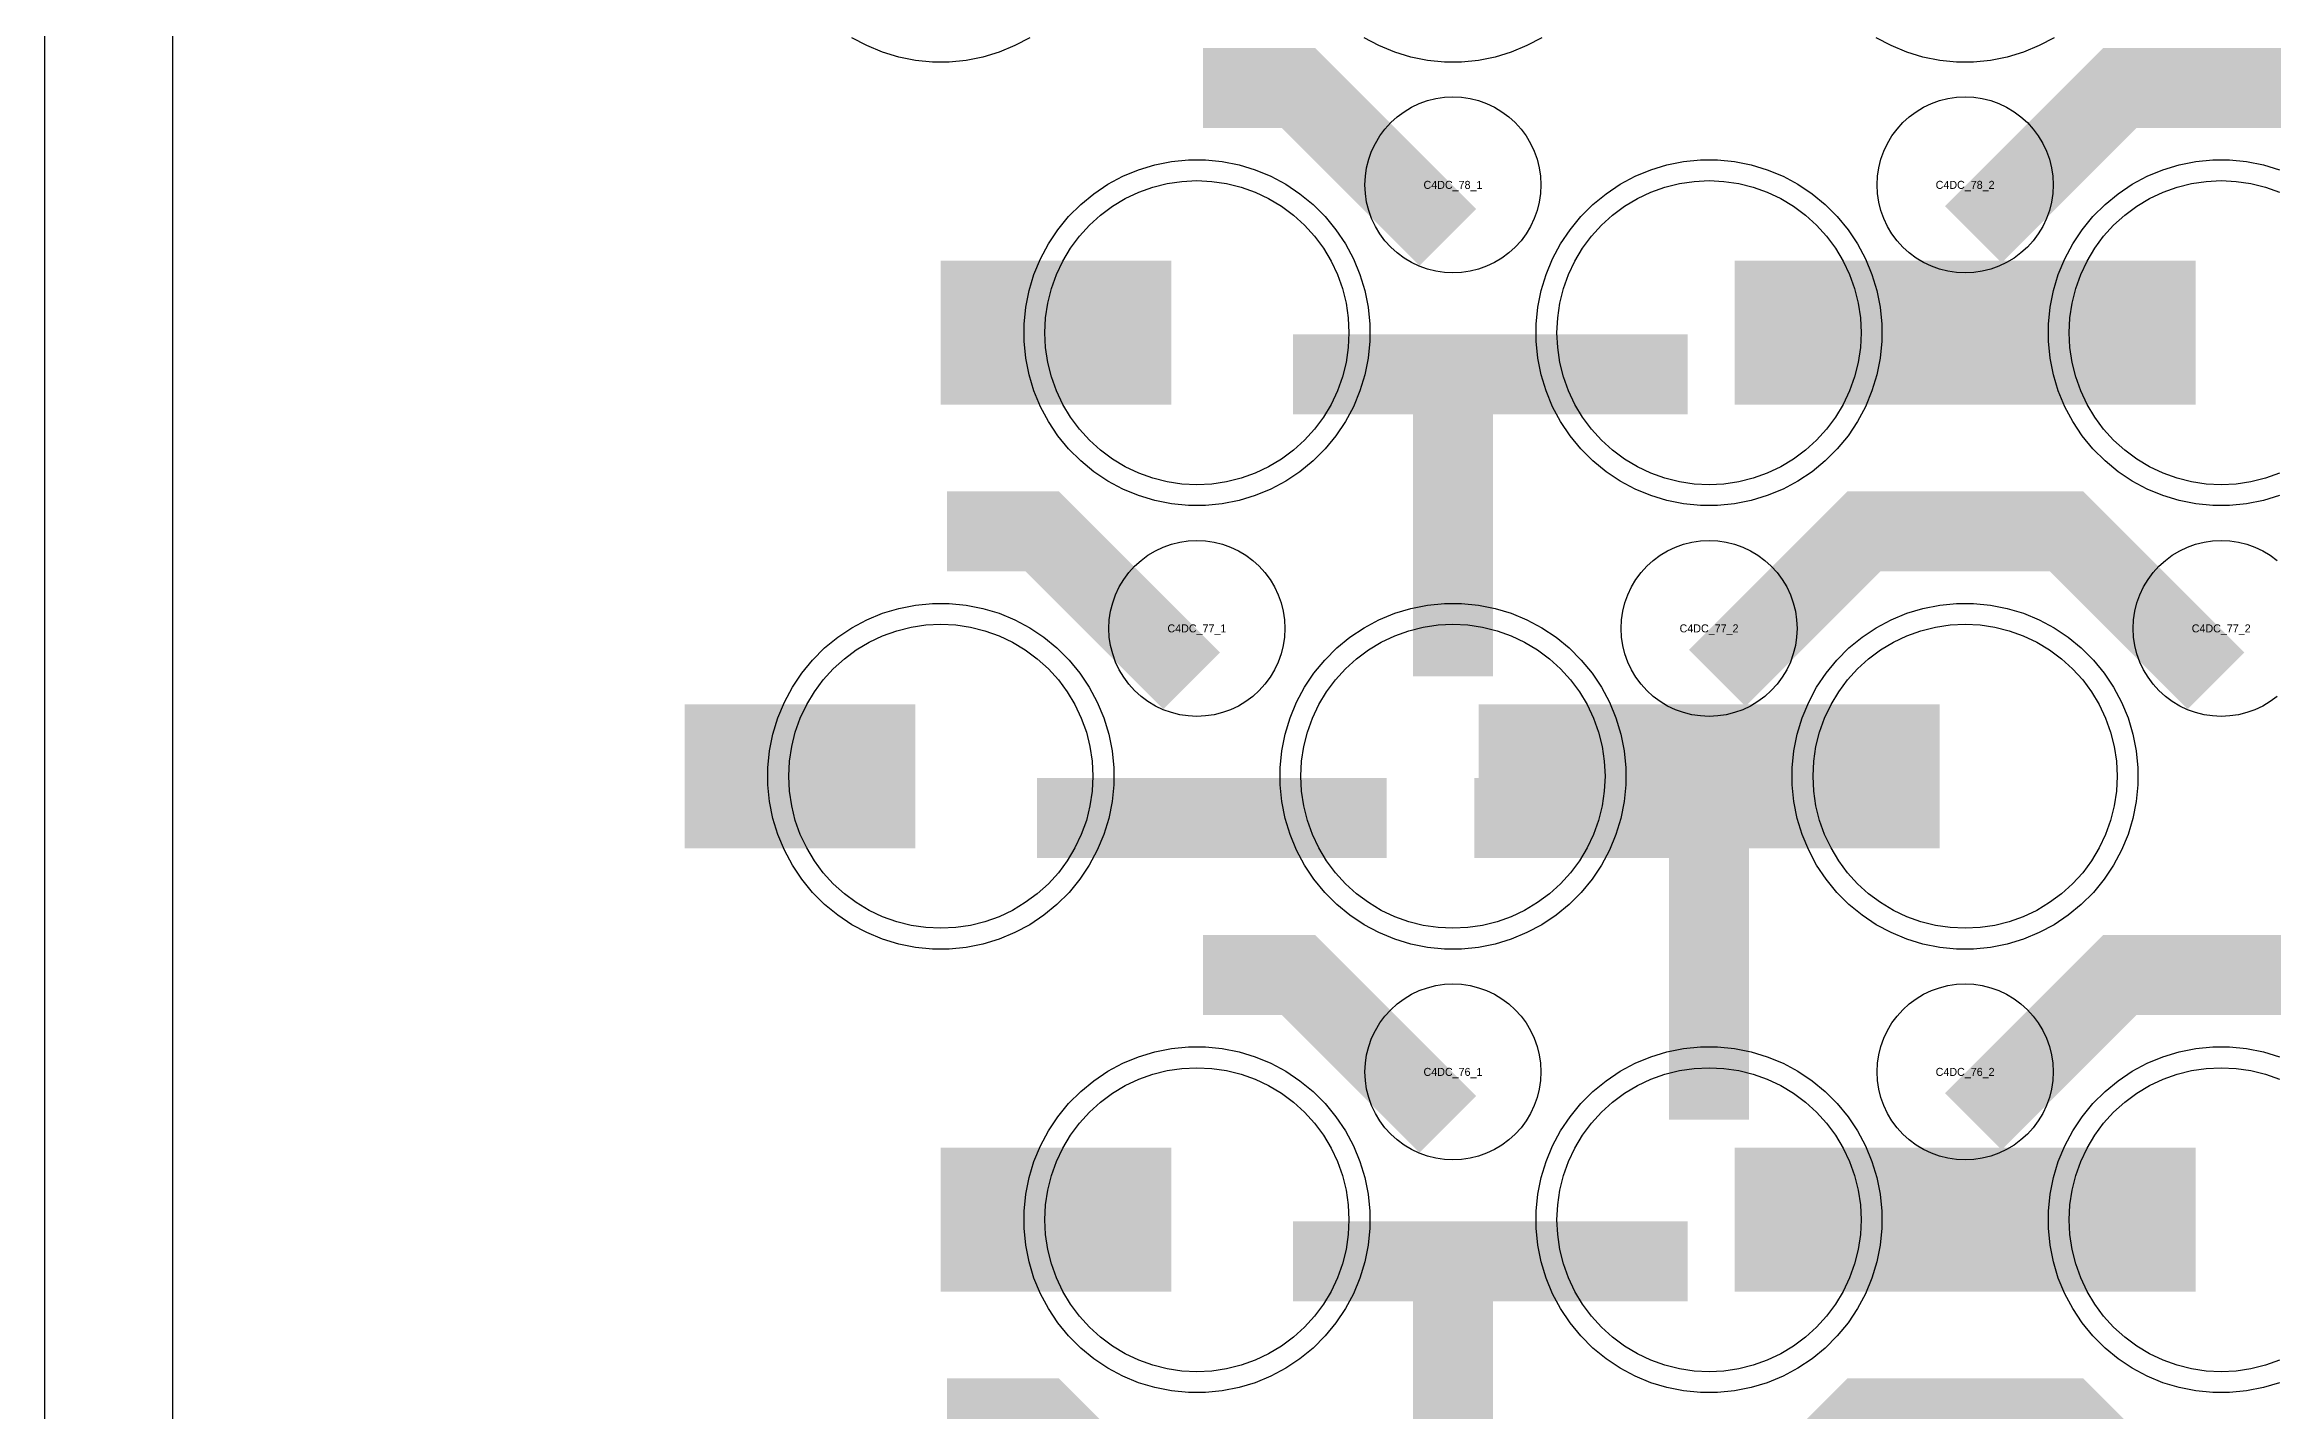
# Model space of a CAD drawing. Extents: x -11880 to 11880, y -14992 to 14992.
# Drawn here: x -11880 to -11184, y -4368 to -3942 of the extents above; entities that cross this region are included whole.
import ezdxf
from ezdxf.enums import TextEntityAlignment as Align

# ---------------------------------------------------------------- set-up
doc = ezdxf.new("R2010")
doc.units = 0
doc.header["$MEASUREMENT"] = 0
for name, color, linetype in [('GDS_775_DT_237', 138, 'CONTINUOUS'), ('OUTLINE', 30, 'CONTINUOUS'), ('RDL1_FS', 34, 'CONTINUOUS'), ('RDL_BS', 160, 'CONTINUOUS')]:
    doc.layers.add(name, color=color, linetype=linetype)

msp = doc.modelspace()

# ---------------------------------------------------------------- linework, layer by layer
at = {"layer": 'OUTLINE'}
for points in [[(-11880, -14992.5), (11880, -14992.5), (11880, 14992.5), (-11880, 14992.5)], [(-11840, -14952.5), (11840, -14952.5), (11840, 14952.5), (-11840, 14952.5)]]:
    msp.add_lwpolyline(points, close=True, dxfattribs=at)
at = {"layer": 'RDL1_FS'}
for points in [[(-11520, -4079.074), (-11524.657, -4078.845), (-11529.268, -4078.161), (-11533.791, -4077.029), (-11538.181, -4075.457), (-11542.395, -4073.465), (-11546.395, -4071.067), (-11550.14, -4068.289), (-11553.594, -4065.159), (-11556.724, -4061.705), (-11559.502, -4057.96), (-11561.9, -4053.96), (-11563.892, -4049.746), (-11565.464, -4045.356), (-11566.596, -4040.833), (-11567.28, -4036.222), (-11567.509, -4031.565), (-11567.28, -4026.908), (-11566.596, -4022.297), (-11565.464, -4017.774), (-11563.892, -4013.384), (-11561.9, -4009.17), (-11559.502, -4005.17), (-11556.724, -4001.425), (-11553.594, -3997.971), (-11550.14, -3994.841), (-11546.395, -3992.063), (-11542.395, -3989.665), (-11538.181, -3987.673), (-11533.791, -3986.101), (-11529.268, -3984.969), (-11524.657, -3984.285), (-11520, -3984.056), (-11515.343, -3984.285), (-11510.732, -3984.969), (-11506.209, -3986.101), (-11501.819, -3987.673), (-11497.605, -3989.665), (-11493.605, -3992.063), (-11489.86, -3994.841), (-11486.406, -3997.971), (-11483.276, -4001.425), (-11480.498, -4005.17), (-11478.1, -4009.17), (-11476.108, -4013.384), (-11474.536, -4017.774), (-11473.404, -4022.297), (-11472.72, -4026.908), (-11472.491, -4031.565), (-11472.72, -4036.222), (-11473.404, -4040.833), (-11474.536, -4045.356), (-11476.108, -4049.746), (-11478.1, -4053.96), (-11480.498, -4057.96), (-11483.276, -4061.705), (-11486.406, -4065.159), (-11489.86, -4068.289), (-11493.605, -4071.067), (-11497.605, -4073.465), (-11501.819, -4075.457), (-11506.209, -4077.029), (-11510.732, -4078.161), (-11515.343, -4078.845)], [(-11360, -4079.074), (-11364.657, -4078.845), (-11369.268, -4078.161), (-11373.791, -4077.029), (-11378.181, -4075.457), (-11382.395, -4073.465), (-11386.395, -4071.067), (-11390.14, -4068.289), (-11393.594, -4065.159), (-11396.724, -4061.705), (-11399.502, -4057.96), (-11401.9, -4053.96), (-11403.892, -4049.746), (-11405.464, -4045.356), (-11406.596, -4040.833), (-11407.28, -4036.222), (-11407.509, -4031.565), (-11407.28, -4026.908), (-11406.596, -4022.297), (-11405.464, -4017.774), (-11403.892, -4013.384), (-11401.9, -4009.17), (-11399.502, -4005.17), (-11396.724, -4001.425), (-11393.594, -3997.971), (-11390.14, -3994.841), (-11386.395, -3992.063), (-11382.395, -3989.665), (-11378.181, -3987.673), (-11373.791, -3986.101), (-11369.268, -3984.969), (-11364.657, -3984.285), (-11360, -3984.056), (-11355.343, -3984.285), (-11350.732, -3984.969), (-11346.209, -3986.101), (-11341.819, -3987.673), (-11337.605, -3989.665), (-11333.605, -3992.063), (-11329.86, -3994.841), (-11326.406, -3997.971), (-11323.276, -4001.425), (-11320.498, -4005.17), (-11318.1, -4009.17), (-11316.108, -4013.384), (-11314.536, -4017.774), (-11313.404, -4022.297), (-11312.72, -4026.908), (-11312.491, -4031.565), (-11312.72, -4036.222), (-11313.404, -4040.833), (-11314.536, -4045.356), (-11316.108, -4049.746), (-11318.1, -4053.96), (-11320.498, -4057.96), (-11323.276, -4061.705), (-11326.406, -4065.159), (-11329.86, -4068.289), (-11333.605, -4071.067), (-11337.605, -4073.465), (-11341.819, -4075.457), (-11346.209, -4077.029), (-11350.732, -4078.161), (-11355.343, -4078.845)], [(-11600, -4217.639), (-11604.657, -4217.41), (-11609.268, -4216.726), (-11613.791, -4215.594), (-11618.181, -4214.022), (-11622.395, -4212.03), (-11626.395, -4209.632), (-11630.14, -4206.854), (-11633.594, -4203.724), (-11636.724, -4200.27), (-11639.502, -4196.525), (-11641.9, -4192.525), (-11643.892, -4188.311), (-11645.464, -4183.921), (-11646.596, -4179.398), (-11647.28, -4174.787), (-11647.509, -4170.13), (-11647.28, -4165.473), (-11646.596, -4160.862), (-11645.464, -4156.339), (-11643.892, -4151.949), (-11641.9, -4147.735), (-11639.502, -4143.735), (-11636.724, -4139.99), (-11633.594, -4136.536), (-11630.14, -4133.406), (-11626.395, -4130.628), (-11622.395, -4128.23), (-11618.181, -4126.238), (-11613.791, -4124.666), (-11609.268, -4123.534), (-11604.657, -4122.85), (-11600, -4122.621), (-11595.343, -4122.85), (-11590.732, -4123.534), (-11586.209, -4124.666), (-11581.819, -4126.238), (-11577.605, -4128.23), (-11573.605, -4130.628), (-11569.86, -4133.406), (-11566.406, -4136.536), (-11563.276, -4139.99), (-11560.498, -4143.735), (-11558.1, -4147.735), (-11556.108, -4151.949), (-11554.536, -4156.339), (-11553.404, -4160.862), (-11552.72, -4165.473), (-11552.491, -4170.13), (-11552.72, -4174.787), (-11553.404, -4179.398), (-11554.536, -4183.921), (-11556.108, -4188.311), (-11558.1, -4192.525), (-11560.498, -4196.525), (-11563.276, -4200.27), (-11566.406, -4203.724), (-11569.86, -4206.854), (-11573.605, -4209.632), (-11577.605, -4212.03), (-11581.819, -4214.022), (-11586.209, -4215.594), (-11590.732, -4216.726), (-11595.343, -4217.41)], [(-11440, -4217.639), (-11444.657, -4217.41), (-11449.268, -4216.726), (-11453.791, -4215.594), (-11458.181, -4214.022), (-11462.395, -4212.03), (-11466.395, -4209.632), (-11470.14, -4206.854), (-11473.594, -4203.724), (-11476.724, -4200.27), (-11479.502, -4196.525), (-11481.9, -4192.525), (-11483.892, -4188.311), (-11485.464, -4183.921), (-11486.596, -4179.398), (-11487.28, -4174.787), (-11487.509, -4170.13), (-11487.28, -4165.473), (-11486.596, -4160.862), (-11485.464, -4156.339), (-11483.892, -4151.949), (-11481.9, -4147.735), (-11479.502, -4143.735), (-11476.724, -4139.99), (-11473.594, -4136.536), (-11470.14, -4133.406), (-11466.395, -4130.628), (-11462.395, -4128.23), (-11458.181, -4126.238), (-11453.791, -4124.666), (-11449.268, -4123.534), (-11444.657, -4122.85), (-11440, -4122.621), (-11435.343, -4122.85), (-11430.732, -4123.534), (-11426.209, -4124.666), (-11421.819, -4126.238), (-11417.605, -4128.23), (-11413.605, -4130.628), (-11409.86, -4133.406), (-11406.406, -4136.536), (-11403.276, -4139.99), (-11400.498, -4143.735), (-11398.1, -4147.735), (-11396.108, -4151.949), (-11394.536, -4156.339), (-11393.404, -4160.862), (-11392.72, -4165.473), (-11392.491, -4170.13), (-11392.72, -4174.787), (-11393.404, -4179.398), (-11394.536, -4183.921), (-11396.108, -4188.311), (-11398.1, -4192.525), (-11400.498, -4196.525), (-11403.276, -4200.27), (-11406.406, -4203.724), (-11409.86, -4206.854), (-11413.605, -4209.632), (-11417.605, -4212.03), (-11421.819, -4214.022), (-11426.209, -4215.594), (-11430.732, -4216.726), (-11435.343, -4217.41)], [(-11280, -4217.639), (-11284.657, -4217.41), (-11289.268, -4216.726), (-11293.791, -4215.594), (-11298.181, -4214.022), (-11302.395, -4212.03), (-11306.395, -4209.632), (-11310.14, -4206.854), (-11313.594, -4203.724), (-11316.724, -4200.27), (-11319.502, -4196.525), (-11321.9, -4192.525), (-11323.892, -4188.311), (-11325.464, -4183.921), (-11326.596, -4179.398), (-11327.28, -4174.787), (-11327.509, -4170.13), (-11327.28, -4165.473), (-11326.596, -4160.862), (-11325.464, -4156.339), (-11323.892, -4151.949), (-11321.9, -4147.735), (-11319.502, -4143.735), (-11316.724, -4139.99), (-11313.594, -4136.536), (-11310.14, -4133.406), (-11306.395, -4130.628), (-11302.395, -4128.23), (-11298.181, -4126.238), (-11293.791, -4124.666), (-11289.268, -4123.534), (-11284.657, -4122.85), (-11280, -4122.621), (-11275.343, -4122.85), (-11270.732, -4123.534), (-11266.209, -4124.666), (-11261.819, -4126.238), (-11257.605, -4128.23), (-11253.605, -4130.628), (-11249.86, -4133.406), (-11246.406, -4136.536), (-11243.276, -4139.99), (-11240.498, -4143.735), (-11238.1, -4147.735), (-11236.108, -4151.949), (-11234.536, -4156.339), (-11233.404, -4160.862), (-11232.72, -4165.473), (-11232.491, -4170.13), (-11232.72, -4174.787), (-11233.404, -4179.398), (-11234.536, -4183.921), (-11236.108, -4188.311), (-11238.1, -4192.525), (-11240.498, -4196.525), (-11243.276, -4200.27), (-11246.406, -4203.724), (-11249.86, -4206.854), (-11253.605, -4209.632), (-11257.605, -4212.03), (-11261.819, -4214.022), (-11266.209, -4215.594), (-11270.732, -4216.726), (-11275.343, -4217.41)], [(-11520, -4356.204), (-11524.657, -4355.975), (-11529.268, -4355.291), (-11533.791, -4354.159), (-11538.181, -4352.587), (-11542.395, -4350.595), (-11546.395, -4348.197), (-11550.14, -4345.419), (-11553.594, -4342.289), (-11556.724, -4338.835), (-11559.502, -4335.09), (-11561.9, -4331.09), (-11563.892, -4326.876), (-11565.464, -4322.486), (-11566.596, -4317.963), (-11567.28, -4313.352), (-11567.509, -4308.695), (-11567.28, -4304.038), (-11566.596, -4299.427), (-11565.464, -4294.904), (-11563.892, -4290.514), (-11561.9, -4286.3), (-11559.502, -4282.3), (-11556.724, -4278.555), (-11553.594, -4275.101), (-11550.14, -4271.971), (-11546.395, -4269.193), (-11542.395, -4266.795), (-11538.181, -4264.803), (-11533.791, -4263.231), (-11529.268, -4262.099), (-11524.657, -4261.415), (-11520, -4261.186), (-11515.343, -4261.415), (-11510.732, -4262.099), (-11506.209, -4263.231), (-11501.819, -4264.803), (-11497.605, -4266.795), (-11493.605, -4269.193), (-11489.86, -4271.971), (-11486.406, -4275.101), (-11483.276, -4278.555), (-11480.498, -4282.3), (-11478.1, -4286.3), (-11476.108, -4290.514), (-11474.536, -4294.904), (-11473.404, -4299.427), (-11472.72, -4304.038), (-11472.491, -4308.695), (-11472.72, -4313.352), (-11473.404, -4317.963), (-11474.536, -4322.486), (-11476.108, -4326.876), (-11478.1, -4331.09), (-11480.498, -4335.09), (-11483.276, -4338.835), (-11486.406, -4342.289), (-11489.86, -4345.419), (-11493.605, -4348.197), (-11497.605, -4350.595), (-11501.819, -4352.587), (-11506.209, -4354.159), (-11510.732, -4355.291), (-11515.343, -4355.975)], [(-11360, -4356.204), (-11364.657, -4355.975), (-11369.268, -4355.291), (-11373.791, -4354.159), (-11378.181, -4352.587), (-11382.395, -4350.595), (-11386.395, -4348.197), (-11390.14, -4345.419), (-11393.594, -4342.289), (-11396.724, -4338.835), (-11399.502, -4335.09), (-11401.9, -4331.09), (-11403.892, -4326.876), (-11405.464, -4322.486), (-11406.596, -4317.963), (-11407.28, -4313.352), (-11407.509, -4308.695), (-11407.28, -4304.038), (-11406.596, -4299.427), (-11405.464, -4294.904), (-11403.892, -4290.514), (-11401.9, -4286.3), (-11399.502, -4282.3), (-11396.724, -4278.555), (-11393.594, -4275.101), (-11390.14, -4271.971), (-11386.395, -4269.193), (-11382.395, -4266.795), (-11378.181, -4264.803), (-11373.791, -4263.231), (-11369.268, -4262.099), (-11364.657, -4261.415), (-11360, -4261.186), (-11355.343, -4261.415), (-11350.732, -4262.099), (-11346.209, -4263.231), (-11341.819, -4264.803), (-11337.605, -4266.795), (-11333.605, -4269.193), (-11329.86, -4271.971), (-11326.406, -4275.101), (-11323.276, -4278.555), (-11320.498, -4282.3), (-11318.1, -4286.3), (-11316.108, -4290.514), (-11314.536, -4294.904), (-11313.404, -4299.427), (-11312.72, -4304.038), (-11312.491, -4308.695), (-11312.72, -4313.352), (-11313.404, -4317.963), (-11314.536, -4322.486), (-11316.108, -4326.876), (-11318.1, -4331.09), (-11320.498, -4335.09), (-11323.276, -4338.835), (-11326.406, -4342.289), (-11329.86, -4345.419), (-11333.605, -4348.197), (-11337.605, -4350.595), (-11341.819, -4352.587), (-11346.209, -4354.159), (-11350.732, -4355.291), (-11355.343, -4355.975)]]:
    msp.add_lwpolyline(points, close=True, dxfattribs=at)
for points in [[(-11181.819, -4075.457), (-11186.209, -4077.029), (-11190.732, -4078.161), (-11195.343, -4078.845), (-11200, -4079.074), (-11204.657, -4078.845), (-11209.268, -4078.161), (-11213.791, -4077.029), (-11218.181, -4075.457), (-11222.395, -4073.465), (-11226.395, -4071.067), (-11230.14, -4068.289), (-11233.594, -4065.159), (-11236.724, -4061.705), (-11239.502, -4057.96), (-11241.9, -4053.96), (-11243.892, -4049.746), (-11245.464, -4045.356), (-11246.596, -4040.833), (-11247.28, -4036.222), (-11247.509, -4031.565), (-11247.28, -4026.908), (-11246.596, -4022.297), (-11245.464, -4017.774), (-11243.892, -4013.384), (-11241.9, -4009.17), (-11239.502, -4005.17), (-11236.724, -4001.425), (-11233.594, -3997.971), (-11230.14, -3994.841), (-11226.395, -3992.063), (-11222.395, -3989.665), (-11218.181, -3987.673), (-11213.791, -3986.101), (-11209.268, -3984.969), (-11204.657, -3984.285), (-11200, -3984.056), (-11195.343, -3984.285), (-11190.732, -3984.969), (-11186.209, -3986.101), (-11181.819, -3987.673)], [(-11181.819, -4352.587), (-11186.209, -4354.159), (-11190.732, -4355.291), (-11195.343, -4355.975), (-11200, -4356.204), (-11204.657, -4355.975), (-11209.268, -4355.291), (-11213.791, -4354.159), (-11218.181, -4352.587), (-11222.395, -4350.595), (-11226.395, -4348.197), (-11230.14, -4345.419), (-11233.594, -4342.289), (-11236.724, -4338.835), (-11239.502, -4335.09), (-11241.9, -4331.09), (-11243.892, -4326.876), (-11245.464, -4322.486), (-11246.596, -4317.963), (-11247.28, -4313.352), (-11247.509, -4308.695), (-11247.28, -4304.038), (-11246.596, -4299.427), (-11245.464, -4294.904), (-11243.892, -4290.514), (-11241.9, -4286.3), (-11239.502, -4282.3), (-11236.724, -4278.555), (-11233.594, -4275.101), (-11230.14, -4271.971), (-11226.395, -4269.193), (-11222.395, -4266.795), (-11218.181, -4264.803), (-11213.791, -4263.231), (-11209.268, -4262.099), (-11204.657, -4261.415), (-11200, -4261.186), (-11195.343, -4261.415), (-11190.732, -4262.099), (-11186.209, -4263.231), (-11181.819, -4264.803)]]:
    msp.add_lwpolyline(points, dxfattribs=at)
for points in [[(-11599.998, -4031.565, 45, 45, 0), (-11527.998, -4031.565, 45, 45, 0)], [(-11351.998, -4031.565, 45, 45, 0), (-11279.998, -4031.565, 45, 45, 0)], [(-11279.998, -4031.565, 45, 45, 0), (-11207.998, -4031.565, 45, 45, 0)], [(-11679.998, -4170.13, 45, 45, 0), (-11607.998, -4170.13, 45, 45, 0)], [(-11431.998, -4170.13, 45, 45, 0), (-11359.998, -4170.13, 45, 45, 0)], [(-11359.998, -4170.13, 45, 45, 0), (-11287.998, -4170.13, 45, 45, 0)], [(-11599.998, -4308.695, 45, 45, 0), (-11527.998, -4308.695, 45, 45, 0)], [(-11351.998, -4308.695, 45, 45, 0), (-11279.998, -4308.695, 45, 45, 0)], [(-11279.998, -4308.695, 45, 45, 0), (-11207.998, -4308.695, 45, 45, 0)]]:
    msp.add_lwpolyline(points, format="xyseb", dxfattribs=at)
at = {"layer": 'RDL_BS'}
for points in [[(-11572.223, -3939.388), (-11576.885, -3941.88), (-11581.795, -3943.911), (-11586.835, -3945.442), (-11592.062, -3946.488), (-11597.356, -3947.005), (-11602.644, -3947.005), (-11607.938, -3946.488), (-11613.165, -3945.442), (-11618.205, -3943.911), (-11623.115, -3941.88), (-11627.777, -3939.388)], [(-11412.223, -3939.388), (-11416.885, -3941.88), (-11421.795, -3943.911), (-11426.835, -3945.442), (-11432.062, -3946.488), (-11437.356, -3947.005), (-11442.644, -3947.005), (-11447.938, -3946.488), (-11453.165, -3945.442), (-11458.205, -3943.911), (-11463.115, -3941.88), (-11467.777, -3939.388)], [(-11252.223, -3939.388), (-11256.885, -3941.88), (-11261.795, -3943.911), (-11266.835, -3945.442), (-11272.062, -3946.488), (-11277.356, -3947.005), (-11282.644, -3947.005), (-11287.938, -3946.488), (-11293.165, -3945.442), (-11298.205, -3943.911), (-11303.115, -3941.88), (-11307.777, -3939.388)], [(-11181.795, -4082.471), (-11186.835, -4084.002), (-11192.062, -4085.048), (-11197.356, -4085.565), (-11202.644, -4085.565), (-11207.938, -4085.048), (-11213.165, -4084.002), (-11218.205, -4082.471), (-11223.115, -4080.44), (-11227.777, -4077.948), (-11232.191, -4075.001), (-11236.292, -4071.639), (-11240.074, -4067.857), (-11243.436, -4063.756), (-11246.383, -4059.342), (-11248.875, -4054.68), (-11250.906, -4049.77), (-11252.437, -4044.73), (-11253.483, -4039.503), (-11254, -4034.209), (-11254, -4028.921), (-11253.483, -4023.627), (-11252.437, -4018.4), (-11250.906, -4013.36), (-11248.875, -4008.45), (-11246.383, -4003.788), (-11243.436, -3999.374), (-11240.074, -3995.273), (-11236.292, -3991.491), (-11232.191, -3988.129), (-11227.777, -3985.182), (-11223.115, -3982.69), (-11218.205, -3980.659), (-11213.165, -3979.128), (-11207.938, -3978.082), (-11202.644, -3977.565), (-11197.356, -3977.565), (-11192.062, -3978.082), (-11186.835, -3979.128), (-11181.795, -3980.659)], [(-11182.557, -4145.196), (-11184.72, -4146.799), (-11187.044, -4148.192), (-11189.481, -4149.344), (-11192.016, -4150.251), (-11194.635, -4150.908), (-11197.307, -4151.304), (-11200, -4151.436), (-11202.693, -4151.304), (-11205.365, -4150.908), (-11207.984, -4150.251), (-11210.519, -4149.344), (-11212.956, -4148.192), (-11215.28, -4146.799), (-11217.443, -4145.196), (-11219.442, -4143.384), (-11221.254, -4141.385), (-11222.857, -4139.222), (-11224.25, -4136.898), (-11225.402, -4134.461), (-11226.309, -4131.926), (-11226.966, -4129.307), (-11227.362, -4126.635), (-11227.494, -4123.942), (-11227.362, -4121.249), (-11226.966, -4118.577), (-11226.309, -4115.958), (-11225.402, -4113.423), (-11224.25, -4110.986), (-11222.857, -4108.662), (-11221.254, -4106.499), (-11219.442, -4104.5), (-11217.443, -4102.688), (-11215.28, -4101.085), (-11212.956, -4099.692), (-11210.519, -4098.54), (-11207.984, -4097.633), (-11205.365, -4096.976), (-11202.693, -4096.58), (-11200, -4096.448), (-11197.307, -4096.58), (-11194.635, -4096.976), (-11192.016, -4097.633), (-11189.481, -4098.54), (-11187.044, -4099.692), (-11184.72, -4101.085), (-11182.557, -4102.688)], [(-11181.795, -4359.601), (-11186.835, -4361.132), (-11192.062, -4362.178), (-11197.356, -4362.695), (-11202.644, -4362.695), (-11207.938, -4362.178), (-11213.165, -4361.132), (-11218.205, -4359.601), (-11223.115, -4357.57), (-11227.777, -4355.078), (-11232.191, -4352.131), (-11236.292, -4348.769), (-11240.074, -4344.987), (-11243.436, -4340.886), (-11246.383, -4336.472), (-11248.875, -4331.81), (-11250.906, -4326.9), (-11252.437, -4321.86), (-11253.483, -4316.633), (-11254, -4311.339), (-11254, -4306.051), (-11253.483, -4300.757), (-11252.437, -4295.53), (-11250.906, -4290.49), (-11248.875, -4285.58), (-11246.383, -4280.918), (-11243.436, -4276.504), (-11240.074, -4272.403), (-11236.292, -4268.621), (-11232.191, -4265.259), (-11227.777, -4262.312), (-11223.115, -4259.82), (-11218.205, -4257.789), (-11213.165, -4256.258), (-11207.938, -4255.212), (-11202.644, -4254.695), (-11197.356, -4254.695), (-11192.062, -4255.212), (-11186.835, -4256.258), (-11181.795, -4257.789)]]:
    msp.add_lwpolyline(points, dxfattribs=at)
for points in [[(-11441.599, -4001.778, 25, 25, 0), (-11488.313, -3955.064, 25, 25, 0), (-11518.071, -3955.064, 25, 25, 0)], [(-11277.438, -4000.879, 25, 25, 0), (-11231.623, -3955.064, 25, 25, 0), (-11198.07, -3955.064, 25, 25, 0)], [(-11121.599, -4001.778, 25, 25, 0), (-11168.313, -3955.064, 25, 25, 0), (-11198.071, -3955.064, 25, 25, 0)], [(-11440, -4138.875, 25, 25, 0), (-11440, -4032.098, 25, 25, 0)], [(-11440, -4138.875, 25, 25, 0), (-11440, -4032.098, 25, 25, 0)], [(-11489.984, -4044.578, 25, 25, 0), (-11380.719, -4044.578, 25, 25, 0)], [(-11452.5, -4044.598, 25, 25, 0), (-11387.833, -4044.598, 25, 25, 0)], [(-11452.5, -4044.598, 25, 25, 0), (-11366.667, -4044.598, 25, 25, 0)], [(-11521.599, -4140.343, 25, 25, 0), (-11568.313, -4093.629, 25, 25, 0), (-11598.071, -4093.629, 25, 25, 0)], [(-11357.438, -4139.444, 25, 25, 0), (-11311.623, -4093.629, 25, 25, 0), (-11278.07, -4093.629, 25, 25, 0)], [(-11201.599, -4140.343, 25, 25, 0), (-11248.313, -4093.629, 25, 25, 0), (-11278.071, -4093.629, 25, 25, 0)], [(-11360, -4277.44, 25, 25, 0), (-11360, -4170.663, 25, 25, 0)], [(-11360, -4277.44, 25, 25, 0), (-11360, -4170.663, 25, 25, 0)], [(-11569.984, -4183.143, 25, 25, 0), (-11460.719, -4183.143, 25, 25, 0)], [(-11347.5, -4183.163, 25, 25, 0), (-11433.333, -4183.163, 25, 25, 0)], [(-11347.5, -4183.163, 25, 25, 0), (-11412.167, -4183.163, 25, 25, 0)], [(-11441.599, -4278.908, 25, 25, 0), (-11488.313, -4232.194, 25, 25, 0), (-11518.071, -4232.194, 25, 25, 0)], [(-11277.438, -4278.009, 25, 25, 0), (-11231.623, -4232.194, 25, 25, 0), (-11198.07, -4232.194, 25, 25, 0)], [(-11121.599, -4278.908, 25, 25, 0), (-11168.313, -4232.194, 25, 25, 0), (-11198.071, -4232.194, 25, 25, 0)], [(-11440, -4416.005, 25, 25, 0), (-11440, -4309.228, 25, 25, 0)], [(-11440, -4416.005, 25, 25, 0), (-11440, -4309.228, 25, 25, 0)], [(-11489.984, -4321.708, 25, 25, 0), (-11380.719, -4321.708, 25, 25, 0)], [(-11452.5, -4321.728, 25, 25, 0), (-11387.833, -4321.728, 25, 25, 0)], [(-11452.5, -4321.728, 25, 25, 0), (-11366.667, -4321.728, 25, 25, 0)], [(-11521.599, -4417.473, 25, 25, 0), (-11568.313, -4370.759, 25, 25, 0), (-11598.071, -4370.759, 25, 25, 0)], [(-11357.438, -4416.574, 25, 25, 0), (-11311.623, -4370.759, 25, 25, 0), (-11278.07, -4370.759, 25, 25, 0)], [(-11201.599, -4417.473, 25, 25, 0), (-11248.313, -4370.759, 25, 25, 0), (-11278.071, -4370.759, 25, 25, 0)]]:
    msp.add_lwpolyline(points, format="xyseb", dxfattribs=at)
for points in [[(-11440, -4012.871), (-11442.693, -4012.739), (-11445.365, -4012.343), (-11447.984, -4011.686), (-11450.519, -4010.779), (-11452.956, -4009.627), (-11455.28, -4008.234), (-11457.443, -4006.631), (-11459.442, -4004.819), (-11461.254, -4002.82), (-11462.857, -4000.657), (-11464.25, -3998.333), (-11465.402, -3995.896), (-11466.309, -3993.361), (-11466.966, -3990.742), (-11467.362, -3988.07), (-11467.494, -3985.377), (-11467.362, -3982.684), (-11466.966, -3980.012), (-11466.309, -3977.393), (-11465.402, -3974.858), (-11464.25, -3972.421), (-11462.857, -3970.097), (-11461.254, -3967.934), (-11459.442, -3965.935), (-11457.443, -3964.123), (-11455.28, -3962.52), (-11452.956, -3961.127), (-11450.519, -3959.975), (-11447.984, -3959.068), (-11445.365, -3958.411), (-11442.693, -3958.015), (-11440, -3957.883), (-11437.307, -3958.015), (-11434.635, -3958.411), (-11432.016, -3959.068), (-11429.481, -3959.975), (-11427.044, -3961.127), (-11424.72, -3962.52), (-11422.557, -3964.123), (-11420.558, -3965.935), (-11418.746, -3967.934), (-11417.143, -3970.097), (-11415.75, -3972.421), (-11414.598, -3974.858), (-11413.691, -3977.393), (-11413.034, -3980.012), (-11412.638, -3982.684), (-11412.506, -3985.377), (-11412.638, -3988.07), (-11413.034, -3990.742), (-11413.691, -3993.361), (-11414.598, -3995.896), (-11415.75, -3998.333), (-11417.143, -4000.657), (-11418.746, -4002.82), (-11420.558, -4004.819), (-11422.557, -4006.631), (-11424.72, -4008.234), (-11427.044, -4009.627), (-11429.481, -4010.779), (-11432.016, -4011.686), (-11434.635, -4012.343), (-11437.307, -4012.739)], [(-11280, -4012.871), (-11282.693, -4012.739), (-11285.365, -4012.343), (-11287.984, -4011.686), (-11290.519, -4010.779), (-11292.956, -4009.627), (-11295.28, -4008.234), (-11297.443, -4006.631), (-11299.442, -4004.819), (-11301.254, -4002.82), (-11302.857, -4000.657), (-11304.25, -3998.333), (-11305.402, -3995.896), (-11306.309, -3993.361), (-11306.966, -3990.742), (-11307.362, -3988.07), (-11307.494, -3985.377), (-11307.362, -3982.684), (-11306.966, -3980.012), (-11306.309, -3977.393), (-11305.402, -3974.858), (-11304.25, -3972.421), (-11302.857, -3970.097), (-11301.254, -3967.934), (-11299.442, -3965.935), (-11297.443, -3964.123), (-11295.28, -3962.52), (-11292.956, -3961.127), (-11290.519, -3959.975), (-11287.984, -3959.068), (-11285.365, -3958.411), (-11282.693, -3958.015), (-11280, -3957.883), (-11277.307, -3958.015), (-11274.635, -3958.411), (-11272.016, -3959.068), (-11269.481, -3959.975), (-11267.044, -3961.127), (-11264.72, -3962.52), (-11262.557, -3964.123), (-11260.558, -3965.935), (-11258.746, -3967.934), (-11257.143, -3970.097), (-11255.75, -3972.421), (-11254.598, -3974.858), (-11253.691, -3977.393), (-11253.034, -3980.012), (-11252.638, -3982.684), (-11252.506, -3985.377), (-11252.638, -3988.07), (-11253.034, -3990.742), (-11253.691, -3993.361), (-11254.598, -3995.896), (-11255.75, -3998.333), (-11257.143, -4000.657), (-11258.746, -4002.82), (-11260.558, -4004.819), (-11262.557, -4006.631), (-11264.72, -4008.234), (-11267.044, -4009.627), (-11269.481, -4010.779), (-11272.016, -4011.686), (-11274.635, -4012.343), (-11277.307, -4012.739)], [(-11522.644, -4085.565), (-11527.938, -4085.048), (-11533.165, -4084.002), (-11538.205, -4082.471), (-11543.115, -4080.44), (-11547.777, -4077.948), (-11552.191, -4075.001), (-11556.292, -4071.639), (-11560.074, -4067.857), (-11563.436, -4063.756), (-11566.383, -4059.342), (-11568.875, -4054.68), (-11570.906, -4049.77), (-11572.437, -4044.73), (-11573.483, -4039.503), (-11574, -4034.209), (-11574, -4028.921), (-11573.483, -4023.627), (-11572.437, -4018.4), (-11570.906, -4013.36), (-11568.875, -4008.45), (-11566.383, -4003.788), (-11563.436, -3999.374), (-11560.074, -3995.273), (-11556.292, -3991.491), (-11552.191, -3988.129), (-11547.777, -3985.182), (-11543.115, -3982.69), (-11538.205, -3980.659), (-11533.165, -3979.128), (-11527.938, -3978.082), (-11522.644, -3977.565), (-11517.356, -3977.565), (-11512.062, -3978.082), (-11506.835, -3979.128), (-11501.795, -3980.659), (-11496.885, -3982.69), (-11492.223, -3985.182), (-11487.809, -3988.129), (-11483.708, -3991.491), (-11479.926, -3995.273), (-11476.564, -3999.374), (-11473.617, -4003.788), (-11471.125, -4008.45), (-11469.094, -4013.36), (-11467.563, -4018.4), (-11466.517, -4023.627), (-11466, -4028.921), (-11466, -4034.209), (-11466.517, -4039.503), (-11467.563, -4044.73), (-11469.094, -4049.77), (-11471.125, -4054.68), (-11473.617, -4059.342), (-11476.564, -4063.756), (-11479.926, -4067.857), (-11483.708, -4071.639), (-11487.809, -4075.001), (-11492.223, -4077.948), (-11496.885, -4080.44), (-11501.795, -4082.471), (-11506.835, -4084.002), (-11512.062, -4085.048), (-11517.356, -4085.565)], [(-11362.644, -4085.565), (-11367.938, -4085.048), (-11373.165, -4084.002), (-11378.205, -4082.471), (-11383.115, -4080.44), (-11387.777, -4077.948), (-11392.191, -4075.001), (-11396.292, -4071.639), (-11400.074, -4067.857), (-11403.436, -4063.756), (-11406.383, -4059.342), (-11408.875, -4054.68), (-11410.906, -4049.77), (-11412.437, -4044.73), (-11413.483, -4039.503), (-11414, -4034.209), (-11414, -4028.921), (-11413.483, -4023.627), (-11412.437, -4018.4), (-11410.906, -4013.36), (-11408.875, -4008.45), (-11406.383, -4003.788), (-11403.436, -3999.374), (-11400.074, -3995.273), (-11396.292, -3991.491), (-11392.191, -3988.129), (-11387.777, -3985.182), (-11383.115, -3982.69), (-11378.205, -3980.659), (-11373.165, -3979.128), (-11367.938, -3978.082), (-11362.644, -3977.565), (-11357.356, -3977.565), (-11352.062, -3978.082), (-11346.835, -3979.128), (-11341.795, -3980.659), (-11336.885, -3982.69), (-11332.223, -3985.182), (-11327.809, -3988.129), (-11323.708, -3991.491), (-11319.926, -3995.273), (-11316.564, -3999.374), (-11313.617, -4003.788), (-11311.125, -4008.45), (-11309.094, -4013.36), (-11307.563, -4018.4), (-11306.517, -4023.627), (-11306, -4028.921), (-11306, -4034.209), (-11306.517, -4039.503), (-11307.563, -4044.73), (-11309.094, -4049.77), (-11311.125, -4054.68), (-11313.617, -4059.342), (-11316.564, -4063.756), (-11319.926, -4067.857), (-11323.708, -4071.639), (-11327.809, -4075.001), (-11332.223, -4077.948), (-11336.885, -4080.44), (-11341.795, -4082.471), (-11346.835, -4084.002), (-11352.062, -4085.048), (-11357.356, -4085.565)], [(-11520, -4151.436), (-11522.693, -4151.304), (-11525.365, -4150.908), (-11527.984, -4150.251), (-11530.519, -4149.344), (-11532.956, -4148.192), (-11535.28, -4146.799), (-11537.443, -4145.196), (-11539.442, -4143.384), (-11541.254, -4141.385), (-11542.857, -4139.222), (-11544.25, -4136.898), (-11545.402, -4134.461), (-11546.309, -4131.926), (-11546.966, -4129.307), (-11547.362, -4126.635), (-11547.494, -4123.942), (-11547.362, -4121.249), (-11546.966, -4118.577), (-11546.309, -4115.958), (-11545.402, -4113.423), (-11544.25, -4110.986), (-11542.857, -4108.662), (-11541.254, -4106.499), (-11539.442, -4104.5), (-11537.443, -4102.688), (-11535.28, -4101.085), (-11532.956, -4099.692), (-11530.519, -4098.54), (-11527.984, -4097.633), (-11525.365, -4096.976), (-11522.693, -4096.58), (-11520, -4096.448), (-11517.307, -4096.58), (-11514.635, -4096.976), (-11512.016, -4097.633), (-11509.481, -4098.54), (-11507.044, -4099.692), (-11504.72, -4101.085), (-11502.557, -4102.688), (-11500.558, -4104.5), (-11498.746, -4106.499), (-11497.143, -4108.662), (-11495.75, -4110.986), (-11494.598, -4113.423), (-11493.691, -4115.958), (-11493.034, -4118.577), (-11492.638, -4121.249), (-11492.506, -4123.942), (-11492.638, -4126.635), (-11493.034, -4129.307), (-11493.691, -4131.926), (-11494.598, -4134.461), (-11495.75, -4136.898), (-11497.143, -4139.222), (-11498.746, -4141.385), (-11500.558, -4143.384), (-11502.557, -4145.196), (-11504.72, -4146.799), (-11507.044, -4148.192), (-11509.481, -4149.344), (-11512.016, -4150.251), (-11514.635, -4150.908), (-11517.307, -4151.304)], [(-11360, -4151.436), (-11362.693, -4151.304), (-11365.365, -4150.908), (-11367.984, -4150.251), (-11370.519, -4149.344), (-11372.956, -4148.192), (-11375.28, -4146.799), (-11377.443, -4145.196), (-11379.442, -4143.384), (-11381.254, -4141.385), (-11382.857, -4139.222), (-11384.25, -4136.898), (-11385.402, -4134.461), (-11386.309, -4131.926), (-11386.966, -4129.307), (-11387.362, -4126.635), (-11387.494, -4123.942), (-11387.362, -4121.249), (-11386.966, -4118.577), (-11386.309, -4115.958), (-11385.402, -4113.423), (-11384.25, -4110.986), (-11382.857, -4108.662), (-11381.254, -4106.499), (-11379.442, -4104.5), (-11377.443, -4102.688), (-11375.28, -4101.085), (-11372.956, -4099.692), (-11370.519, -4098.54), (-11367.984, -4097.633), (-11365.365, -4096.976), (-11362.693, -4096.58), (-11360, -4096.448), (-11357.307, -4096.58), (-11354.635, -4096.976), (-11352.016, -4097.633), (-11349.481, -4098.54), (-11347.044, -4099.692), (-11344.72, -4101.085), (-11342.557, -4102.688), (-11340.558, -4104.5), (-11338.746, -4106.499), (-11337.143, -4108.662), (-11335.75, -4110.986), (-11334.598, -4113.423), (-11333.691, -4115.958), (-11333.034, -4118.577), (-11332.638, -4121.249), (-11332.506, -4123.942), (-11332.638, -4126.635), (-11333.034, -4129.307), (-11333.691, -4131.926), (-11334.598, -4134.461), (-11335.75, -4136.898), (-11337.143, -4139.222), (-11338.746, -4141.385), (-11340.558, -4143.384), (-11342.557, -4145.196), (-11344.72, -4146.799), (-11347.044, -4148.192), (-11349.481, -4149.344), (-11352.016, -4150.251), (-11354.635, -4150.908), (-11357.307, -4151.304)], [(-11602.644, -4224.13), (-11607.938, -4223.613), (-11613.165, -4222.567), (-11618.205, -4221.036), (-11623.115, -4219.005), (-11627.777, -4216.513), (-11632.191, -4213.566), (-11636.292, -4210.204), (-11640.074, -4206.422), (-11643.436, -4202.321), (-11646.383, -4197.907), (-11648.875, -4193.245), (-11650.906, -4188.335), (-11652.437, -4183.295), (-11653.483, -4178.068), (-11654, -4172.774), (-11654, -4167.486), (-11653.483, -4162.192), (-11652.437, -4156.965), (-11650.906, -4151.925), (-11648.875, -4147.015), (-11646.383, -4142.353), (-11643.436, -4137.939), (-11640.074, -4133.838), (-11636.292, -4130.056), (-11632.191, -4126.694), (-11627.777, -4123.747), (-11623.115, -4121.255), (-11618.205, -4119.224), (-11613.165, -4117.693), (-11607.938, -4116.647), (-11602.644, -4116.13), (-11597.356, -4116.13), (-11592.062, -4116.647), (-11586.835, -4117.693), (-11581.795, -4119.224), (-11576.885, -4121.255), (-11572.223, -4123.747), (-11567.809, -4126.694), (-11563.708, -4130.056), (-11559.926, -4133.838), (-11556.564, -4137.939), (-11553.617, -4142.353), (-11551.125, -4147.015), (-11549.094, -4151.925), (-11547.563, -4156.965), (-11546.517, -4162.192), (-11546, -4167.486), (-11546, -4172.774), (-11546.517, -4178.068), (-11547.563, -4183.295), (-11549.094, -4188.335), (-11551.125, -4193.245), (-11553.617, -4197.907), (-11556.564, -4202.321), (-11559.926, -4206.422), (-11563.708, -4210.204), (-11567.809, -4213.566), (-11572.223, -4216.513), (-11576.885, -4219.005), (-11581.795, -4221.036), (-11586.835, -4222.567), (-11592.062, -4223.613), (-11597.356, -4224.13)], [(-11442.644, -4224.13), (-11447.938, -4223.613), (-11453.165, -4222.567), (-11458.205, -4221.036), (-11463.115, -4219.005), (-11467.777, -4216.513), (-11472.191, -4213.566), (-11476.292, -4210.204), (-11480.074, -4206.422), (-11483.436, -4202.321), (-11486.383, -4197.907), (-11488.875, -4193.245), (-11490.906, -4188.335), (-11492.437, -4183.295), (-11493.483, -4178.068), (-11494, -4172.774), (-11494, -4167.486), (-11493.483, -4162.192), (-11492.437, -4156.965), (-11490.906, -4151.925), (-11488.875, -4147.015), (-11486.383, -4142.353), (-11483.436, -4137.939), (-11480.074, -4133.838), (-11476.292, -4130.056), (-11472.191, -4126.694), (-11467.777, -4123.747), (-11463.115, -4121.255), (-11458.205, -4119.224), (-11453.165, -4117.693), (-11447.938, -4116.647), (-11442.644, -4116.13), (-11437.356, -4116.13), (-11432.062, -4116.647), (-11426.835, -4117.693), (-11421.795, -4119.224), (-11416.885, -4121.255), (-11412.223, -4123.747), (-11407.809, -4126.694), (-11403.708, -4130.056), (-11399.926, -4133.838), (-11396.564, -4137.939), (-11393.617, -4142.353), (-11391.125, -4147.015), (-11389.094, -4151.925), (-11387.563, -4156.965), (-11386.517, -4162.192), (-11386, -4167.486), (-11386, -4172.774), (-11386.517, -4178.068), (-11387.563, -4183.295), (-11389.094, -4188.335), (-11391.125, -4193.245), (-11393.617, -4197.907), (-11396.564, -4202.321), (-11399.926, -4206.422), (-11403.708, -4210.204), (-11407.809, -4213.566), (-11412.223, -4216.513), (-11416.885, -4219.005), (-11421.795, -4221.036), (-11426.835, -4222.567), (-11432.062, -4223.613), (-11437.356, -4224.13)], [(-11282.644, -4224.13), (-11287.938, -4223.613), (-11293.165, -4222.567), (-11298.205, -4221.036), (-11303.115, -4219.005), (-11307.777, -4216.513), (-11312.191, -4213.566), (-11316.292, -4210.204), (-11320.074, -4206.422), (-11323.436, -4202.321), (-11326.383, -4197.907), (-11328.875, -4193.245), (-11330.906, -4188.335), (-11332.437, -4183.295), (-11333.483, -4178.068), (-11334, -4172.774), (-11334, -4167.486), (-11333.483, -4162.192), (-11332.437, -4156.965), (-11330.906, -4151.925), (-11328.875, -4147.015), (-11326.383, -4142.353), (-11323.436, -4137.939), (-11320.074, -4133.838), (-11316.292, -4130.056), (-11312.191, -4126.694), (-11307.777, -4123.747), (-11303.115, -4121.255), (-11298.205, -4119.224), (-11293.165, -4117.693), (-11287.938, -4116.647), (-11282.644, -4116.13), (-11277.356, -4116.13), (-11272.062, -4116.647), (-11266.835, -4117.693), (-11261.795, -4119.224), (-11256.885, -4121.255), (-11252.223, -4123.747), (-11247.809, -4126.694), (-11243.708, -4130.056), (-11239.926, -4133.838), (-11236.564, -4137.939), (-11233.617, -4142.353), (-11231.125, -4147.015), (-11229.094, -4151.925), (-11227.563, -4156.965), (-11226.517, -4162.192), (-11226, -4167.486), (-11226, -4172.774), (-11226.517, -4178.068), (-11227.563, -4183.295), (-11229.094, -4188.335), (-11231.125, -4193.245), (-11233.617, -4197.907), (-11236.564, -4202.321), (-11239.926, -4206.422), (-11243.708, -4210.204), (-11247.809, -4213.566), (-11252.223, -4216.513), (-11256.885, -4219.005), (-11261.795, -4221.036), (-11266.835, -4222.567), (-11272.062, -4223.613), (-11277.356, -4224.13)], [(-11440, -4290.001), (-11442.693, -4289.869), (-11445.365, -4289.473), (-11447.984, -4288.816), (-11450.519, -4287.909), (-11452.956, -4286.757), (-11455.28, -4285.364), (-11457.443, -4283.761), (-11459.442, -4281.949), (-11461.254, -4279.95), (-11462.857, -4277.787), (-11464.25, -4275.463), (-11465.402, -4273.026), (-11466.309, -4270.491), (-11466.966, -4267.872), (-11467.362, -4265.2), (-11467.494, -4262.507), (-11467.362, -4259.814), (-11466.966, -4257.142), (-11466.309, -4254.523), (-11465.402, -4251.988), (-11464.25, -4249.551), (-11462.857, -4247.227), (-11461.254, -4245.064), (-11459.442, -4243.065), (-11457.443, -4241.253), (-11455.28, -4239.65), (-11452.956, -4238.257), (-11450.519, -4237.105), (-11447.984, -4236.198), (-11445.365, -4235.541), (-11442.693, -4235.145), (-11440, -4235.013), (-11437.307, -4235.145), (-11434.635, -4235.541), (-11432.016, -4236.198), (-11429.481, -4237.105), (-11427.044, -4238.257), (-11424.72, -4239.65), (-11422.557, -4241.253), (-11420.558, -4243.065), (-11418.746, -4245.064), (-11417.143, -4247.227), (-11415.75, -4249.551), (-11414.598, -4251.988), (-11413.691, -4254.523), (-11413.034, -4257.142), (-11412.638, -4259.814), (-11412.506, -4262.507), (-11412.638, -4265.2), (-11413.034, -4267.872), (-11413.691, -4270.491), (-11414.598, -4273.026), (-11415.75, -4275.463), (-11417.143, -4277.787), (-11418.746, -4279.95), (-11420.558, -4281.949), (-11422.557, -4283.761), (-11424.72, -4285.364), (-11427.044, -4286.757), (-11429.481, -4287.909), (-11432.016, -4288.816), (-11434.635, -4289.473), (-11437.307, -4289.869)], [(-11280, -4290.001), (-11282.693, -4289.869), (-11285.365, -4289.473), (-11287.984, -4288.816), (-11290.519, -4287.909), (-11292.956, -4286.757), (-11295.28, -4285.364), (-11297.443, -4283.761), (-11299.442, -4281.949), (-11301.254, -4279.95), (-11302.857, -4277.787), (-11304.25, -4275.463), (-11305.402, -4273.026), (-11306.309, -4270.491), (-11306.966, -4267.872), (-11307.362, -4265.2), (-11307.494, -4262.507), (-11307.362, -4259.814), (-11306.966, -4257.142), (-11306.309, -4254.523), (-11305.402, -4251.988), (-11304.25, -4249.551), (-11302.857, -4247.227), (-11301.254, -4245.064), (-11299.442, -4243.065), (-11297.443, -4241.253), (-11295.28, -4239.65), (-11292.956, -4238.257), (-11290.519, -4237.105), (-11287.984, -4236.198), (-11285.365, -4235.541), (-11282.693, -4235.145), (-11280, -4235.013), (-11277.307, -4235.145), (-11274.635, -4235.541), (-11272.016, -4236.198), (-11269.481, -4237.105), (-11267.044, -4238.257), (-11264.72, -4239.65), (-11262.557, -4241.253), (-11260.558, -4243.065), (-11258.746, -4245.064), (-11257.143, -4247.227), (-11255.75, -4249.551), (-11254.598, -4251.988), (-11253.691, -4254.523), (-11253.034, -4257.142), (-11252.638, -4259.814), (-11252.506, -4262.507), (-11252.638, -4265.2), (-11253.034, -4267.872), (-11253.691, -4270.491), (-11254.598, -4273.026), (-11255.75, -4275.463), (-11257.143, -4277.787), (-11258.746, -4279.95), (-11260.558, -4281.949), (-11262.557, -4283.761), (-11264.72, -4285.364), (-11267.044, -4286.757), (-11269.481, -4287.909), (-11272.016, -4288.816), (-11274.635, -4289.473), (-11277.307, -4289.869)], [(-11522.644, -4362.695), (-11527.938, -4362.178), (-11533.165, -4361.132), (-11538.205, -4359.601), (-11543.115, -4357.57), (-11547.777, -4355.078), (-11552.191, -4352.131), (-11556.292, -4348.769), (-11560.074, -4344.987), (-11563.436, -4340.886), (-11566.383, -4336.472), (-11568.875, -4331.81), (-11570.906, -4326.9), (-11572.437, -4321.86), (-11573.483, -4316.633), (-11574, -4311.339), (-11574, -4306.051), (-11573.483, -4300.757), (-11572.437, -4295.53), (-11570.906, -4290.49), (-11568.875, -4285.58), (-11566.383, -4280.918), (-11563.436, -4276.504), (-11560.074, -4272.403), (-11556.292, -4268.621), (-11552.191, -4265.259), (-11547.777, -4262.312), (-11543.115, -4259.82), (-11538.205, -4257.789), (-11533.165, -4256.258), (-11527.938, -4255.212), (-11522.644, -4254.695), (-11517.356, -4254.695), (-11512.062, -4255.212), (-11506.835, -4256.258), (-11501.795, -4257.789), (-11496.885, -4259.82), (-11492.223, -4262.312), (-11487.809, -4265.259), (-11483.708, -4268.621), (-11479.926, -4272.403), (-11476.564, -4276.504), (-11473.617, -4280.918), (-11471.125, -4285.58), (-11469.094, -4290.49), (-11467.563, -4295.53), (-11466.517, -4300.757), (-11466, -4306.051), (-11466, -4311.339), (-11466.517, -4316.633), (-11467.563, -4321.86), (-11469.094, -4326.9), (-11471.125, -4331.81), (-11473.617, -4336.472), (-11476.564, -4340.886), (-11479.926, -4344.987), (-11483.708, -4348.769), (-11487.809, -4352.131), (-11492.223, -4355.078), (-11496.885, -4357.57), (-11501.795, -4359.601), (-11506.835, -4361.132), (-11512.062, -4362.178), (-11517.356, -4362.695)], [(-11362.644, -4362.695), (-11367.938, -4362.178), (-11373.165, -4361.132), (-11378.205, -4359.601), (-11383.115, -4357.57), (-11387.777, -4355.078), (-11392.191, -4352.131), (-11396.292, -4348.769), (-11400.074, -4344.987), (-11403.436, -4340.886), (-11406.383, -4336.472), (-11408.875, -4331.81), (-11410.906, -4326.9), (-11412.437, -4321.86), (-11413.483, -4316.633), (-11414, -4311.339), (-11414, -4306.051), (-11413.483, -4300.757), (-11412.437, -4295.53), (-11410.906, -4290.49), (-11408.875, -4285.58), (-11406.383, -4280.918), (-11403.436, -4276.504), (-11400.074, -4272.403), (-11396.292, -4268.621), (-11392.191, -4265.259), (-11387.777, -4262.312), (-11383.115, -4259.82), (-11378.205, -4257.789), (-11373.165, -4256.258), (-11367.938, -4255.212), (-11362.644, -4254.695), (-11357.356, -4254.695), (-11352.062, -4255.212), (-11346.835, -4256.258), (-11341.795, -4257.789), (-11336.885, -4259.82), (-11332.223, -4262.312), (-11327.809, -4265.259), (-11323.708, -4268.621), (-11319.926, -4272.403), (-11316.564, -4276.504), (-11313.617, -4280.918), (-11311.125, -4285.58), (-11309.094, -4290.49), (-11307.563, -4295.53), (-11306.517, -4300.757), (-11306, -4306.051), (-11306, -4311.339), (-11306.517, -4316.633), (-11307.563, -4321.86), (-11309.094, -4326.9), (-11311.125, -4331.81), (-11313.617, -4336.472), (-11316.564, -4340.886), (-11319.926, -4344.987), (-11323.708, -4348.769), (-11327.809, -4352.131), (-11332.223, -4355.078), (-11336.885, -4357.57), (-11341.795, -4359.601), (-11346.835, -4361.132), (-11352.062, -4362.178), (-11357.356, -4362.695)]]:
    msp.add_lwpolyline(points, close=True, dxfattribs=at)

# ---------------------------------------------------------------- texts
at = {"layer": 'GDS_775_DT_237'}
for s, p in [('C4DC_78_1', (-11440, -3985.377)), ('C4DC_78_1', (-11440, -3985.377)), ('C4DC_78_2', (-11280, -3985.377)), ('C4DC_78_2', (-11280, -3985.377)), ('C4DC_77_1', (-11520, -4123.942)), ('C4DC_77_1', (-11520, -4123.942)), ('C4DC_77_2', (-11360, -4123.942)), ('C4DC_77_2', (-11360, -4123.942)), ('C4DC_77_2', (-11200, -4123.942)), ('C4DC_77_2', (-11200, -4123.942)), ('C4DC_76_1', (-11440, -4262.507)), ('C4DC_76_1', (-11440, -4262.507)), ('C4DC_76_2', (-11280, -4262.507)), ('C4DC_76_2', (-11280, -4262.507))]:
    msp.add_text(s, height=2.5, dxfattribs=at).set_placement(p, align=Align.MIDDLE_CENTER)

doc.saveas('drawing.dxf')
